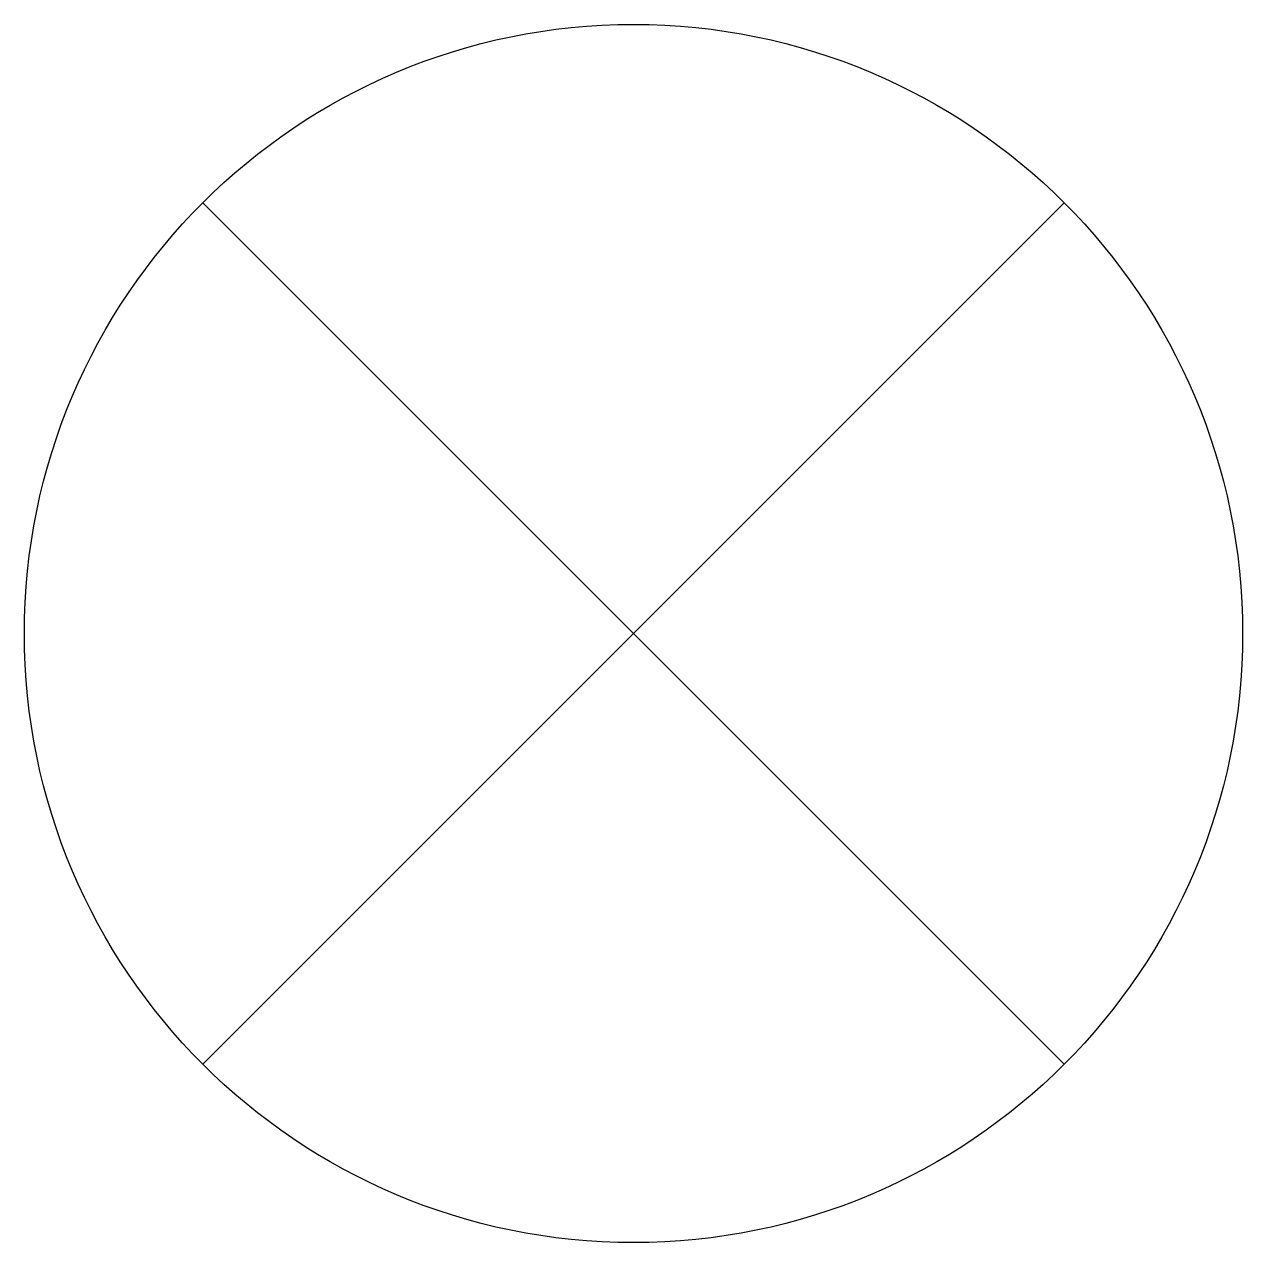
# Model space of a CAD drawing. Header units: millimetres. Extents: x -150 to 150, y -150 to 150.
import ezdxf

# ---------------------------------------------------------------- set-up
doc = ezdxf.new("R2010")
doc.units = ezdxf.units.MM
doc.layers.add('E-LITE', color=7, linetype='Continuous', lineweight=25, true_color=0x5b697f)

# ---------------------------------------------------------------- blocks, each defined once
blk = doc.blocks.new('205_ELECTRICAL_LIGHTING_SYMBOLS_RECESSED_ROUND_DOWNLIGHT')
at = {"layer": 'E-LITE'}
for points in [[(-106.07, -106.07), (106.07, 106.07)], [(-106.07, 106.07), (106.07, -106.07)]]:
    blk.add_lwpolyline(points, dxfattribs=at)
blk.add_circle((0, 0), 150, dxfattribs=at)

msp = doc.modelspace()

# ---------------------------------------------------------------- block references
msp.add_blockref('205_ELECTRICAL_LIGHTING_SYMBOLS_RECESSED_ROUND_DOWNLIGHT', (0, 0))

doc.saveas('drawing.dxf')
